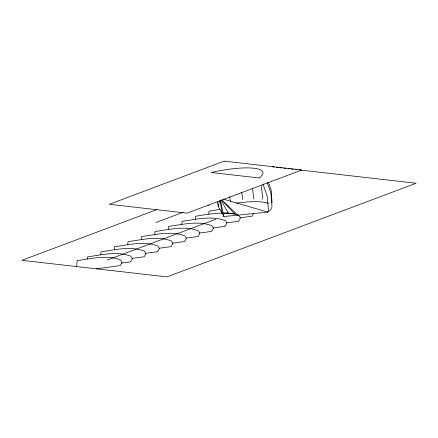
<?xml version="1.0" encoding="UTF-8"?>
<svg xmlns="http://www.w3.org/2000/svg" width="438" height="438" viewBox="0 0 438 438"><rect width="100%" height="100%" fill="white"/><g stroke="black" fill="none" stroke-linecap="round" stroke-linejoin="round"><path stroke-width="0.66" d="M76.666 266.572L77.143 260.621C91.334 258.71 106.79 254.588 120.631 259.98L121.978 262.488L120.215 265.609L96.3 268.812M87.332 258.924L87.496 256.882C101.687 254.971 117.143 250.848 130.984 256.246L132.331 258.748L130.568 261.869L121.654 263.063M100.767 254.774L101.003 251.806C115.194 249.895 130.65 245.773 144.491 251.171L145.838 253.673L144.075 256.794L132.139 258.393M114.274 249.698L114.515 246.731C128.701 244.82 144.157 240.697 158.003 246.09L159.344 248.598L157.581 251.719L145.646 253.317M127.781 244.623L128.022 241.656C142.208 239.745 157.664 235.622 171.51 241.015L172.857 243.523L171.088 246.643L159.153 248.242M141.288 239.548L141.529 236.58C155.714 234.669 171.17 230.547 185.017 235.94L186.364 238.447L184.595 241.568L172.665 243.167M154.795 234.472L155.036 231.505C169.221 229.589 184.677 225.471 198.524 230.864L199.87 233.372L198.102 236.493L186.172 238.091M168.301 229.397L168.542 226.424C182.728 224.513 198.184 220.396 212.03 225.789L213.377 228.297L211.609 231.417L199.679 233.016M181.808 224.322L182.049 221.349C196.235 219.438 211.691 215.321 225.537 220.714L226.884 223.221L225.121 226.342L213.186 227.941M195.315 219.246L195.556 216.273L207.344 214.313L218.266 213.229L227.59 213.092M208.811 214.171L209.046 211.204L219.914 209.397M271.916 206.72A49.094 11.043 -12 0 1 267.974 212.112L223.84 216.525L218.288 206.446L219.493 200.746M208.636 205.23L208.006 205.652M253.613 213.552L252.118 216.191L240.183 217.79M157.039 209.539L21.9 260.325L166.955 276.876L416.1 183.248L299.51 169.949M155.933 222.493L183.15 212.266M107.354 259.975L215.901 219.186M226.692 222.865L238.628 221.261L240.391 218.146L239.028 215.644L234.664 213.919L228.34 213.18L221.995 213.175L220.287 200.166M272.398 166.856L274.434 167.086M276.466 167.316L278.497 167.551M279.855 167.705L281.886 167.935M283.923 168.17L285.954 168.4M287.99 168.635L290.022 168.865M291.38 169.019L293.411 169.254M295.447 169.484L297.479 169.714M227.579 213.098L234.68 213.914L221.858 200.177M233.268 213.749L234.894 214.001M223.314 199.164L267.974 212.112L268.412 209.578L267.279 196.613L262.964 183.965M222 200.095L237.746 215.135M220.987 199.942L228.34 213.18M268.439 182.285L271.106 189.736L272.108 202.936M267.355 182.87L270.908 192.89L271.916 205.98M218.288 206.446L217.21 201.814M220.396 200.325L223.84 216.525M229.605 196.613L230.465 201.256M241.683 192.266L242.8 199.591M252.485 188.247L253.805 198.918M261.404 185.947L262.734 199.279M236.306 203.128A49.094 11.043 -12 0 1 268.532 203.369M224.168 161.124L109.314 204.283L187.021 213.153L301.875 169.988L224.168 161.124M259.208 177.976L211.187 172.501A47.446 10.671 -12 0 1 259.208 177.976"/></g></svg>
